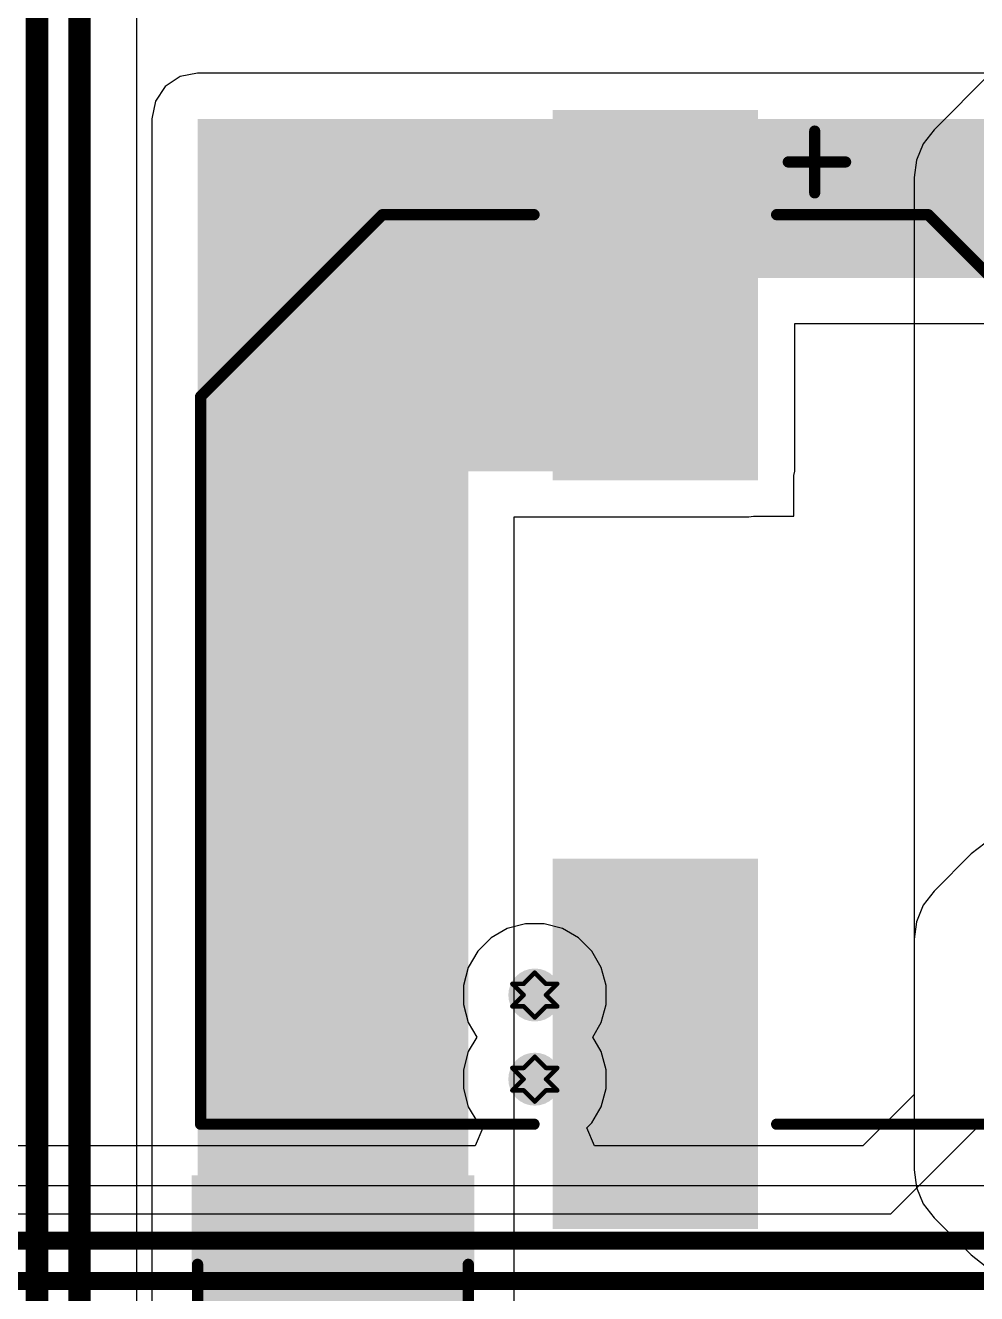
# Model space of a CAD drawing. Header units: inches. Extents: x -3 to 5437, y -3 to 5435.
# Drawn here: x 142.06 to 152.83, y 82.66 to 97.02 of the extents above; entities that cross this region are included whole.
import ezdxf

# ---------------------------------------------------------------- set-up
doc = ezdxf.new("R2010")
doc.units = ezdxf.units.IN
for name, color, linetype in [('Bottom Layer', 5, 'Continuous'), ('Drill Drawing', 1, 'Continuous'), ('GND', 16, 'Continuous'), ('PWR', 76, 'Continuous'), ('Top Layer', 1, 'Continuous'), ('Top Overlay', 2, 'Continuous'), ('Top Paste', 8, 'Continuous'), ('Top Solder', 216, 'Continuous'), ('Via Holes', 16, 'Continuous')]:
    doc.layers.add(name, color=color, linetype=linetype)

# ---------------------------------------------------------------- blocks, each defined once
blk = doc.blocks.new('SMA_DO_214AC__13')
at = {"layer": 'Top Layer'}
for points in [[(-2.7, 1.4), (-1.1, 1.4), (-1.1, -1.4), (-2.7, -1.4)], [(1.1, 1.4), (2.7, 1.4), (2.7, -1.4), (1.1, -1.4)]]:
    blk.add_hatch(color=1, dxfattribs=at).paths.add_polyline_path(points)
at = {"layer": 'Top Overlay'}
blk.add_hatch(color=2, dxfattribs=at).paths.add_polyline_path([(-3.992, -1.6), (-2.825, -1.6), (-2.825, 1.6), (-3.992, 1.6)])
at = {"layer": 'Top Paste'}
for points in [[(-2.7, 1.4), (-1.1, 1.4), (-1.1, -1.4), (-2.7, -1.4)], [(1.1, 1.4), (2.7, 1.4), (2.7, -1.4), (1.1, -1.4)]]:
    blk.add_hatch(color=8, dxfattribs=at).paths.add_polyline_path(points)
at = {"layer": 'Top Solder'}
for points in [[(-2.802, 1.502), (-0.998, 1.502), (-0.998, -1.502), (-2.802, -1.502)], [(0.998, 1.502), (2.802, 1.502), (2.802, -1.502), (0.998, -1.502)]]:
    blk.add_hatch(color=216, dxfattribs=at).paths.add_polyline_path(points)
at = {"layer": 'Top Overlay'}
for points in [[(2.842, 1.533, 0.127, 0.127, 0), (-2.983, 1.533, 0.127, 0.127, 0)], [(2.842, 1.183, 0.127, 0.127, 0), (2.842, 1.533, 0.127, 0.127, 0)], [(2.842, -1.533, 0.127, 0.127, 0), (2.842, -1.183, 0.127, 0.127, 0)], [(2.842, -1.533, 0.127, 0.127, 0), (-2.983, -1.533, 0.127, 0.127, 0)]]:
    blk.add_lwpolyline(points, format="xyseb", dxfattribs=at)
for points in [[(-3.015, 1.533, 0.0635, 0.0635, 1), (-2.951, 1.533, 0.0635, 0.0635, 1)], [(2.811, 1.533, 0.0635, 0.0635, 1), (2.874, 1.533, 0.0635, 0.0635, 1)], [(2.811, 1.533, 0.0635, 0.0635, 1), (2.874, 1.533, 0.0635, 0.0635, 1)], [(2.811, 1.183, 0.0635, 0.0635, 1), (2.874, 1.183, 0.0635, 0.0635, 1)], [(2.811, -1.183, 0.0635, 0.0635, 1), (2.874, -1.183, 0.0635, 0.0635, 1)], [(-3.015, -1.533, 0.0635, 0.0635, 1), (-2.951, -1.533, 0.0635, 0.0635, 1)], [(2.811, -1.533, 0.0635, 0.0635, 1), (2.874, -1.533, 0.0635, 0.0635, 1)], [(2.811, -1.533, 0.0635, 0.0635, 1), (2.874, -1.533, 0.0635, 0.0635, 1)]]:
    blk.add_lwpolyline(points, format="xyseb", close=True, dxfattribs=at)
blk = doc.blocks.new('UUD1A102MNL1GS_286')
at = {"layer": 'Top Layer'}
for points in [[(-6.235, 1.06), (-2.245, 1.06), (-2.245, -1.06), (-6.235, -1.06)], [(2.245, 1.06), (6.235, 1.06), (6.235, -1.06), (2.245, -1.06)]]:
    blk.add_hatch(color=1, dxfattribs=at).paths.add_polyline_path(points)
at = {"layer": 'Top Paste'}
for points in [[(-6.235, 1.06), (-2.245, 1.06), (-2.245, -1.06), (-6.235, -1.06)], [(2.245, 1.06), (6.235, 1.06), (6.235, -1.06), (2.245, -1.06)]]:
    blk.add_hatch(color=8, dxfattribs=at).paths.add_polyline_path(points)
at = {"layer": 'Top Solder'}
for points in [[(-6.337, 1.162), (-2.143, 1.162), (-2.143, -1.162), (-6.337, -1.162)], [(2.143, 1.162), (6.337, 1.162), (6.337, -1.162), (2.143, -1.162)]]:
    blk.add_hatch(color=216, dxfattribs=at).paths.add_polyline_path(points)
at = {"layer": 'Top Overlay'}
for points in [[(-5.15, 3.09, 0.127, 0.127, 0), (-3.09, 5.15, 0.127, 0.127, 0)], [(5.15, 5.15, 0.127, 0.127, 0), (-3.09, 5.15, 0.127, 0.127, 0)], [(5.15, 1.374, 0.127, 0.127, 0), (5.15, 5.15, 0.127, 0.127, 0)], [(-5.15, 1.374, 0.127, 0.127, 0), (-5.15, 3.09, 0.127, 0.127, 0)], [(-5.747, 1.805, 0.127, 0.127, 0), (-5.747, 2.155, 0.127, 0.127, 0)], [(-5.397, 1.805, 0.127, 0.127, 0), (-6.097, 1.805, 0.127, 0.127, 0)], [(-5.747, 1.505, 0.127, 0.127, 0), (-5.747, 1.805, 0.127, 0.127, 0)], [(-5.15, -3.09, 0.127, 0.127, 0), (-5.15, -1.374, 0.127, 0.127, 0)], [(5.15, -5.15, 0.127, 0.127, 0), (5.15, -1.374, 0.127, 0.127, 0)], [(-3.09, -5.15, 0.127, 0.127, 0), (-5.15, -3.09, 0.127, 0.127, 0)], [(5.15, -5.15, 0.127, 0.127, 0), (-3.09, -5.15, 0.127, 0.127, 0)]]:
    blk.add_lwpolyline(points, format="xyseb", dxfattribs=at)
for points in [[(-3.122, 5.15, 0.0635, 0.0635, 1), (-3.058, 5.15, 0.0635, 0.0635, 1)], [(-3.122, 5.15, 0.0635, 0.0635, 1), (-3.058, 5.15, 0.0635, 0.0635, 1)], [(5.118, 5.15, 0.0635, 0.0635, 1), (5.182, 5.15, 0.0635, 0.0635, 1)], [(5.118, 5.15, 0.0635, 0.0635, 1), (5.182, 5.15, 0.0635, 0.0635, 1)], [(-5.182, 3.09, 0.0635, 0.0635, 1), (-5.118, 3.09, 0.0635, 0.0635, 1)], [(-5.182, 3.09, 0.0635, 0.0635, 1), (-5.118, 3.09, 0.0635, 0.0635, 1)], [(-5.778, 2.155, 0.0635, 0.0635, 1), (-5.715, 2.155, 0.0635, 0.0635, 1)], [(-6.128, 1.805, 0.0635, 0.0635, 1), (-6.065, 1.805, 0.0635, 0.0635, 1)], [(-5.778, 1.805, 0.0635, 0.0635, 1), (-5.715, 1.805, 0.0635, 0.0635, 1)], [(-5.778, 1.805, 0.0635, 0.0635, 1), (-5.715, 1.805, 0.0635, 0.0635, 1)], [(-5.428, 1.805, 0.0635, 0.0635, 1), (-5.365, 1.805, 0.0635, 0.0635, 1)], [(-5.778, 1.505, 0.0635, 0.0635, 1), (-5.715, 1.505, 0.0635, 0.0635, 1)], [(-5.182, 1.374, 0.0635, 0.0635, 1), (-5.118, 1.374, 0.0635, 0.0635, 1)], [(5.118, 1.374, 0.0635, 0.0635, 1), (5.182, 1.374, 0.0635, 0.0635, 1)], [(-5.182, -1.374, 0.0635, 0.0635, 1), (-5.118, -1.374, 0.0635, 0.0635, 1)], [(5.118, -1.374, 0.0635, 0.0635, 1), (5.182, -1.374, 0.0635, 0.0635, 1)], [(-5.182, -3.09, 0.0635, 0.0635, 1), (-5.118, -3.09, 0.0635, 0.0635, 1)], [(-5.182, -3.09, 0.0635, 0.0635, 1), (-5.118, -3.09, 0.0635, 0.0635, 1)], [(-3.122, -5.15, 0.0635, 0.0635, 1), (-3.058, -5.15, 0.0635, 0.0635, 1)], [(-3.122, -5.15, 0.0635, 0.0635, 1), (-3.058, -5.15, 0.0635, 0.0635, 1)], [(5.118, -5.15, 0.0635, 0.0635, 1), (5.182, -5.15, 0.0635, 0.0635, 1)], [(5.118, -5.15, 0.0635, 0.0635, 1), (5.182, -5.15, 0.0635, 0.0635, 1)]]:
    blk.add_lwpolyline(points, format="xyseb", close=True, dxfattribs=at)

msp = doc.modelspace()

# ---------------------------------------------------------------- hatches: boundary and pattern name
at = {"layer": 'Bottom Layer'}
h = msp.add_hatch(color=5, dxfattribs=at)
edge = h.paths.add_edge_path()
edge.add_arc((147.828, 86.043), 0.3, 0, 360)
h = msp.add_hatch(color=5, dxfattribs=at)
edge = h.paths.add_edge_path()
edge.add_arc((147.828, 85.09), 0.3, 0, 360)
at = {"layer": 'GND'}
h = msp.add_hatch(color=16, dxfattribs=at)
edge = h.paths.add_edge_path()
edge.add_arc((147.828, 86.043), 0.3, 0, 360)
h = msp.add_hatch(color=16, dxfattribs=at)
edge = h.paths.add_edge_path()
edge.add_arc((147.828, 85.09), 0.3, 0, 360)
at = {"layer": 'PWR'}
h = msp.add_hatch(color=76, dxfattribs=at)
edge = h.paths.add_edge_path()
edge.add_arc((147.828, 86.043), 0.3, 0, 360)
h = msp.add_hatch(color=76, dxfattribs=at)
edge = h.paths.add_edge_path()
edge.add_arc((147.828, 85.09), 0.3, 0, 360)
at = {"layer": 'Top Layer'}
for points in [[(144.009, 81.11), (147.075, 81.11), (147.075, 95.965), (144.009, 95.965)], [(144.272, 91.975), (150.253, 91.975), (150.253, 95.965), (144.272, 95.965)], [(148.133, 94.164), (159.831, 94.164), (159.831, 95.965), (148.133, 95.965)]]:
    msp.add_hatch(color=1, dxfattribs=at).paths.add_polyline_path(points)
h = msp.add_hatch(color=1, dxfattribs=at)
edge = h.paths.add_edge_path()
edge.add_arc((147.828, 86.043), 0.3, 0, 360)
h = msp.add_hatch(color=1, dxfattribs=at)
edge = h.paths.add_edge_path()
edge.add_arc((147.828, 85.09), 0.3, 0, 360)
at = {"layer": 'Via Holes'}
h = msp.add_hatch(color=7, dxfattribs=at)
edge = h.paths.add_edge_path()
edge.add_arc((147.828, 86.043), 0.15, 0, 360)
h = msp.add_hatch(color=7, dxfattribs=at)
edge = h.paths.add_edge_path()
edge.add_arc((147.828, 85.09), 0.15, 0, 360)

# ---------------------------------------------------------------- linework, layer by layer
at = {"layer": 'Bottom Layer'}
for p, q in [((152.93, 87.762), (152.771, 87.64)), ((152.771, 87.64), (152.349, 87.218)), ((152.349, 87.218), (152.227, 87.059)), ((152.227, 87.059), (152.15, 86.873)), ((152.15, 86.873), (152.124, 86.674)), ((152.124, 86.674), (152.124, 84.064)), ((152.124, 84.064), (152.15, 83.865)), ((152.15, 83.865), (152.227, 83.68)), ((152.227, 83.68), (152.349, 83.521)), ((152.349, 83.521), (152.349, 83.521)), ((152.349, 83.521), (152.771, 83.099)), ((152.771, 83.099), (152.93, 82.977))]:
    msp.add_line(p, q, dxfattribs=at)
at = {"layer": 'Drill Drawing'}
for points in [[(147.701, 86.169, 0.0508, 0.0508, 0), (147.828, 86.296, 0.0508, 0.0508, 0)], [(147.828, 86.296, 0.0508, 0.0508, 0), (147.955, 86.169, 0.0508, 0.0508, 0)], [(147.574, 86.169, 0.0508, 0.0508, 0), (147.701, 86.043, 0.0508, 0.0508, 0)], [(147.574, 86.169, 0.0508, 0.0508, 0), (147.701, 86.169, 0.0508, 0.0508, 0)], [(147.955, 86.169, 0.0508, 0.0508, 0), (148.082, 86.169, 0.0508, 0.0508, 0)], [(147.955, 86.043, 0.0508, 0.0508, 0), (148.082, 86.169, 0.0508, 0.0508, 0)], [(147.574, 85.915, 0.0508, 0.0508, 0), (147.701, 86.043, 0.0508, 0.0508, 0)], [(147.955, 86.043, 0.0508, 0.0508, 0), (148.082, 85.915, 0.0508, 0.0508, 0)], [(147.574, 85.915, 0.0508, 0.0508, 0), (147.701, 85.915, 0.0508, 0.0508, 0)], [(147.701, 85.915, 0.0508, 0.0508, 0), (147.828, 85.788, 0.0508, 0.0508, 0)], [(147.828, 85.788, 0.0508, 0.0508, 0), (147.955, 85.915, 0.0508, 0.0508, 0)], [(147.955, 85.915, 0.0508, 0.0508, 0), (148.082, 85.915, 0.0508, 0.0508, 0)], [(147.701, 85.217, 0.0508, 0.0508, 0), (147.828, 85.344, 0.0508, 0.0508, 0)], [(147.828, 85.344, 0.0508, 0.0508, 0), (147.955, 85.217, 0.0508, 0.0508, 0)], [(147.574, 85.217, 0.0508, 0.0508, 0), (147.701, 85.09, 0.0508, 0.0508, 0)], [(147.574, 85.217, 0.0508, 0.0508, 0), (147.701, 85.217, 0.0508, 0.0508, 0)], [(147.955, 85.217, 0.0508, 0.0508, 0), (148.082, 85.217, 0.0508, 0.0508, 0)], [(147.955, 85.09, 0.0508, 0.0508, 0), (148.082, 85.217, 0.0508, 0.0508, 0)], [(147.574, 84.963, 0.0508, 0.0508, 0), (147.701, 85.09, 0.0508, 0.0508, 0)], [(147.955, 85.09, 0.0508, 0.0508, 0), (148.082, 84.963, 0.0508, 0.0508, 0)], [(147.574, 84.963, 0.0508, 0.0508, 0), (147.701, 84.963, 0.0508, 0.0508, 0)], [(147.701, 84.963, 0.0508, 0.0508, 0), (147.828, 84.836, 0.0508, 0.0508, 0)], [(147.828, 84.836, 0.0508, 0.0508, 0), (147.955, 84.963, 0.0508, 0.0508, 0)], [(147.955, 84.963, 0.0508, 0.0508, 0), (148.082, 84.963, 0.0508, 0.0508, 0)]]:
    msp.add_lwpolyline(points, format="xyseb", dxfattribs=at)
for points in [[(147.815, 86.296, 0.0254, 0.0254, 1), (147.841, 86.296, 0.0254, 0.0254, 1)], [(147.815, 86.296, 0.0254, 0.0254, 1), (147.841, 86.296, 0.0254, 0.0254, 1)], [(147.561, 86.169, 0.0254, 0.0254, 1), (147.587, 86.169, 0.0254, 0.0254, 1)], [(147.561, 86.169, 0.0254, 0.0254, 1), (147.587, 86.169, 0.0254, 0.0254, 1)], [(147.688, 86.169, 0.0254, 0.0254, 1), (147.714, 86.169, 0.0254, 0.0254, 1)], [(147.688, 86.169, 0.0254, 0.0254, 1), (147.714, 86.169, 0.0254, 0.0254, 1)], [(147.942, 86.169, 0.0254, 0.0254, 1), (147.968, 86.169, 0.0254, 0.0254, 1)], [(147.942, 86.169, 0.0254, 0.0254, 1), (147.968, 86.169, 0.0254, 0.0254, 1)], [(148.069, 86.169, 0.0254, 0.0254, 1), (148.095, 86.169, 0.0254, 0.0254, 1)], [(148.069, 86.169, 0.0254, 0.0254, 1), (148.095, 86.169, 0.0254, 0.0254, 1)], [(147.688, 86.043, 0.0254, 0.0254, 1), (147.714, 86.043, 0.0254, 0.0254, 1)], [(147.688, 86.043, 0.0254, 0.0254, 1), (147.714, 86.043, 0.0254, 0.0254, 1)], [(147.942, 86.043, 0.0254, 0.0254, 1), (147.968, 86.043, 0.0254, 0.0254, 1)], [(147.942, 86.043, 0.0254, 0.0254, 1), (147.968, 86.043, 0.0254, 0.0254, 1)], [(147.561, 85.915, 0.0254, 0.0254, 1), (147.587, 85.915, 0.0254, 0.0254, 1)], [(147.561, 85.915, 0.0254, 0.0254, 1), (147.587, 85.915, 0.0254, 0.0254, 1)], [(147.688, 85.915, 0.0254, 0.0254, 1), (147.714, 85.915, 0.0254, 0.0254, 1)], [(147.688, 85.915, 0.0254, 0.0254, 1), (147.714, 85.915, 0.0254, 0.0254, 1)], [(147.942, 85.915, 0.0254, 0.0254, 1), (147.968, 85.915, 0.0254, 0.0254, 1)], [(147.942, 85.915, 0.0254, 0.0254, 1), (147.968, 85.915, 0.0254, 0.0254, 1)], [(148.069, 85.915, 0.0254, 0.0254, 1), (148.095, 85.915, 0.0254, 0.0254, 1)], [(148.069, 85.915, 0.0254, 0.0254, 1), (148.095, 85.915, 0.0254, 0.0254, 1)], [(147.815, 85.788, 0.0254, 0.0254, 1), (147.841, 85.788, 0.0254, 0.0254, 1)], [(147.815, 85.788, 0.0254, 0.0254, 1), (147.841, 85.788, 0.0254, 0.0254, 1)], [(147.815, 85.344, 0.0254, 0.0254, 1), (147.841, 85.344, 0.0254, 0.0254, 1)], [(147.815, 85.344, 0.0254, 0.0254, 1), (147.841, 85.344, 0.0254, 0.0254, 1)], [(147.561, 85.217, 0.0254, 0.0254, 1), (147.587, 85.217, 0.0254, 0.0254, 1)], [(147.561, 85.217, 0.0254, 0.0254, 1), (147.587, 85.217, 0.0254, 0.0254, 1)], [(147.688, 85.217, 0.0254, 0.0254, 1), (147.714, 85.217, 0.0254, 0.0254, 1)], [(147.688, 85.217, 0.0254, 0.0254, 1), (147.714, 85.217, 0.0254, 0.0254, 1)], [(147.942, 85.217, 0.0254, 0.0254, 1), (147.968, 85.217, 0.0254, 0.0254, 1)], [(147.942, 85.217, 0.0254, 0.0254, 1), (147.968, 85.217, 0.0254, 0.0254, 1)], [(148.069, 85.217, 0.0254, 0.0254, 1), (148.095, 85.217, 0.0254, 0.0254, 1)], [(148.069, 85.217, 0.0254, 0.0254, 1), (148.095, 85.217, 0.0254, 0.0254, 1)], [(147.688, 85.09, 0.0254, 0.0254, 1), (147.714, 85.09, 0.0254, 0.0254, 1)], [(147.688, 85.09, 0.0254, 0.0254, 1), (147.714, 85.09, 0.0254, 0.0254, 1)], [(147.942, 85.09, 0.0254, 0.0254, 1), (147.968, 85.09, 0.0254, 0.0254, 1)], [(147.942, 85.09, 0.0254, 0.0254, 1), (147.968, 85.09, 0.0254, 0.0254, 1)], [(147.561, 84.963, 0.0254, 0.0254, 1), (147.587, 84.963, 0.0254, 0.0254, 1)], [(147.561, 84.963, 0.0254, 0.0254, 1), (147.587, 84.963, 0.0254, 0.0254, 1)], [(147.688, 84.963, 0.0254, 0.0254, 1), (147.714, 84.963, 0.0254, 0.0254, 1)], [(147.688, 84.963, 0.0254, 0.0254, 1), (147.714, 84.963, 0.0254, 0.0254, 1)], [(147.942, 84.963, 0.0254, 0.0254, 1), (147.968, 84.963, 0.0254, 0.0254, 1)], [(147.942, 84.963, 0.0254, 0.0254, 1), (147.968, 84.963, 0.0254, 0.0254, 1)], [(148.069, 84.963, 0.0254, 0.0254, 1), (148.095, 84.963, 0.0254, 0.0254, 1)], [(148.069, 84.963, 0.0254, 0.0254, 1), (148.095, 84.963, 0.0254, 0.0254, 1)], [(147.815, 84.836, 0.0254, 0.0254, 1), (147.841, 84.836, 0.0254, 0.0254, 1)], [(147.815, 84.836, 0.0254, 0.0254, 1), (147.841, 84.836, 0.0254, 0.0254, 1)]]:
    msp.add_lwpolyline(points, format="xyseb", close=True, dxfattribs=at)
at = {"layer": 'GND'}
msp.add_line((167.646, 83.883), (122.365, 83.883), dxfattribs=at)
for points in [[(112.079, 83.261, 0.203, 0.203, 0), (167.646, 83.261, 0.203, 0.203, 0)], [(111.393, 82.804, 0.203, 0.203, 0), (164.211, 82.804, 0.203, 0.203, 0)]]:
    msp.add_lwpolyline(points, format="xyseb", dxfattribs=at)
at = {"layer": 'PWR'}
for p, q in [((152.986, 96.479), (152.349, 95.842)), ((152.349, 95.842), (152.227, 95.683)), ((152.227, 95.683), (152.15, 95.497)), ((152.15, 95.497), (152.124, 95.299)), ((152.124, 95.299), (152.124, 84.916)), ((147.516, 86.795), (147.332, 86.689)), ((147.722, 86.85), (147.516, 86.795)), ((147.934, 86.85), (147.722, 86.85)), ((148.14, 86.795), (147.934, 86.85)), ((148.324, 86.689), (148.14, 86.795)), ((147.332, 86.689), (147.181, 86.539)), ((148.475, 86.539), (148.324, 86.689)), ((147.181, 86.539), (147.075, 86.354)), ((148.581, 86.354), (148.475, 86.539)), ((147.075, 86.354), (147.02, 86.149)), ((148.636, 86.149), (148.581, 86.354)), ((147.02, 86.149), (147.02, 85.936)), ((148.636, 85.936), (148.636, 86.149)), ((147.02, 85.936), (147.075, 85.731)), ((148.581, 85.731), (148.636, 85.936)), ((147.075, 85.731), (147.17, 85.566)), ((148.486, 85.566), (148.581, 85.731)), ((147.17, 85.566), (147.075, 85.402)), ((148.581, 85.402), (148.486, 85.566)), ((147.075, 85.402), (147.02, 85.196)), ((148.636, 85.196), (148.581, 85.402)), ((147.02, 85.196), (147.02, 84.984)), ((148.636, 84.984), (148.636, 85.196)), ((147.02, 84.984), (147.075, 84.778)), ((148.581, 84.778), (148.636, 84.984)), ((152.124, 84.916), (151.543, 84.335)), ((147.075, 84.778), (147.181, 84.594)), ((148.475, 84.594), (148.581, 84.778)), ((151.861, 83.566), (152.892, 84.597)), ((147.238, 84.538), (147.153, 84.335)), ((147.181, 84.594), (147.238, 84.538)), ((148.418, 84.538), (148.475, 84.594)), ((148.503, 84.335), (148.418, 84.538)), ((147.153, 84.335), (127.801, 84.335)), ((151.543, 84.335), (148.503, 84.335)), ((127.483, 83.566), (151.861, 83.566))]:
    msp.add_line(p, q, dxfattribs=at)
at = {"layer": 'Top Layer'}
for p, q in [((143.32, 71.738), (143.32, 97.427)), ((143.811, 96.444), (143.643, 96.332)), ((144.009, 96.483), (143.811, 96.444)), ((159.831, 96.483), (144.009, 96.483)), ((143.643, 96.332), (143.531, 96.164)), ((143.531, 96.164), (143.491, 95.965)), ((143.491, 95.965), (143.491, 81.11)), ((150.771, 91.975), (150.771, 93.646)), ((150.771, 93.646), (159.831, 93.646)), ((150.761, 91.925), (150.771, 91.975)), ((150.761, 91.467), (150.761, 91.925)), ((147.593, 81.11), (147.593, 91.457)), ((147.593, 91.457), (150.253, 91.457)), ((150.253, 91.457), (150.303, 91.467)), ((150.303, 91.467), (150.761, 91.467))]:
    msp.add_line(p, q, dxfattribs=at)
for points in [[(142.19, 71.938, 0.254, 0.254, 0), (142.19, 97.895, 0.254, 0.254, 0)], [(142.673, 71.738, 0.254, 0.254, 0), (142.673, 97.695, 0.254, 0.254, 0)]]:
    msp.add_lwpolyline(points, format="xyseb", dxfattribs=at)

# ---------------------------------------------------------------- block references
at = {"rotation": 270}
for name, p in [('UUD1A102MNL1GS_286', (149.193, 89.73)), ('SMA_DO_214AC__13', (145.542, 80.01))]:
    msp.add_blockref(name, p, dxfattribs=at)

doc.saveas('drawing.dxf')
